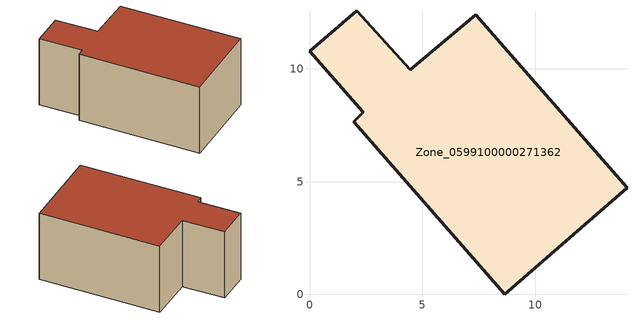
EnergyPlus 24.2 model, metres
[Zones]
Zone_0599100000271362
 floor ground (C_G): 7.38,12.4 14.08,4.73 8.65,0 1.97,7.64 2.02,7.72 2.38,8.08 0,10.79 2.09,12.58 4.48,9.96 z0
 wall outside (C_F): 4.48,9.96 2.09,12.58 0,10.79 2.38,8.08 2.02,7.72 1.97,7.64 8.65,0 14.08,4.73 7.38,12.4 4.48,9.96 z0:6.08
 roof outside (C_R): 14.08,4.73 7.38,12.4 4.48,9.96 2.09,12.58 0,10.79 2.38,8.08 2.02,7.72 1.97,7.64 8.65,0 z6.08
[BUILDING]
Pand.0599100000271362: North Axis=0; Terrain=City; Loads Convergence Tolerance Value=0.04; Temperature Convergence Tolerance Value=0.4; Solar Distribution=FullExterior; Maximum Number of Warmup Days=25; Minimum Number of Warmup Days=1
[Site:Location]
Rotterdam.The.Hague.AP_ZH_NLD Design_Conditions: Latitude=51.96; Longitude=4.45; Time Zone=1; Elevation=-4.5
[SITE:GROUNDTEMPERATURE:BUILDINGSURFACE]
18, 18, 18, 18, 18, 18, 18, 18, 18, 18, 18, 18
[MATERIAL] Thermal Absorptance=0.9; Solar Absorptance=0.7; Visible Absorptance=0.7
Name | Roughness | Thickness | Conductivity | Density | Specific Heat
G.TI.1946 | MediumSmooth | 0.15 | 1 | 540 | 1210
F.TI.1946 | Rough | 0.3 | 0.857143 | 1920 | 840
R.TI.1946 | MediumRough | 0.2 | 0.1 | 1500 | 1000
[CONSTRUCTION]
C_G: G.TI.1946
C_F: F.TI.1946
C_R: R.TI.1946
[ZONE]
Zone_0599100000271362: Type=1; Multiplier=1; Ceiling Height=Autocalculate; Volume=Autocalculate; Floor Area=autocalculate; Part of Total Floor Area=Yes
[ZONEINFILTRATION:DESIGNFLOWRATE]
Infil_Zone_0599100000271362: Zone or ZoneList or Space or SpaceList=Zone_0599100000271362; Schedule=AlwaysOn; Design Flow Rate Calculation Method=Flow/Area; Flow Rate per Floor Area=0.003; Constant Term Coefficient=1; Temperature Term Coefficient=0; Velocity Term Coefficient=0; Velocity Squared Term Coefficient=0
[HVACTEMPLATE:ZONE:IDEALLOADSAIRSYSTEM]
Zone_0599100000271362: Maximum Heating Supply Air Temperature=50; Minimum Cooling Supply Air Temperature=13; Maximum Heating Supply Air Humidity Ratio=0.0156; Minimum Cooling Supply Air Humidity Ratio=0.0077; Heating Limit=NoLimit; Cooling Limit=NoLimit; Dehumidification Control Type=ConstantSensibleHeatRatio; Cooling Sensible Heat Ratio=0.7; Dehumidification Setpoint=60; Humidification Control Type=None; Humidification Setpoint=30; Outdoor Air Method=None; Outdoor Air Flow Rate per Person=0.00944; Outdoor Air Flow Rate per Zone Floor Area=0; Outdoor Air Flow Rate per Zone=0; Demand Controlled Ventilation Type=None; Outdoor Air Economizer Type=NoEconomizer; Heat Recovery Type=None; Sensible Heat Recovery Effectiveness=0.7; Latent Heat Recovery Effectiveness=0.65
[ZONECONTROL:THERMOSTAT]
ThermostatControl_Zone_0599100000271362: Zone or ZoneList=Zone_0599100000271362; Control Type Schedule=DualSetpointControlType; Control 1=Thermostat_Zone_0599100000271362; Temperature Difference Between Cutout And Setpoint=0
[THERMOSTATSETPOINT:DUALSETPOINT]
Thermostat_Zone_0599100000271362: Heating Setpoint Temperature Schedule=HeatingSetpoint_Zone_0599100000271362; Cooling Setpoint Temperature Schedule=CoolingSetpoint_Zone_0599100000271362
[SCHEDULE:COMPACT]
HeatingSetpoint_Zone_0599100000271362: Through: 12/31, For: AllDays, Until: 24:00, 21
CoolingSetpoint_Zone_0599100000271362: Through: 12/31, For: AllDays, Until: 24:00, 24
DualSetpointControlType: Through: 12/31, For: AllDays, Until: 24:00, 4
AlwaysOn: Through: 12/31, For: AllDays, Until: 24:00, 1
